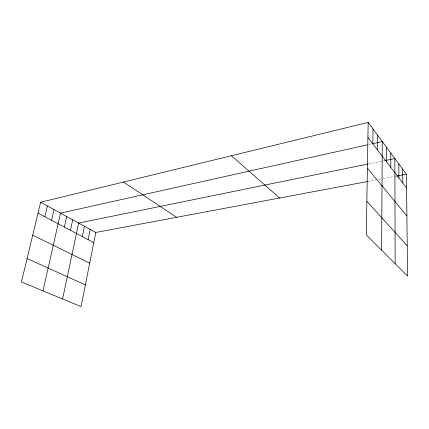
<?xml version="1.0" encoding="UTF-8"?>
<svg xmlns="http://www.w3.org/2000/svg" width="429" height="429" viewBox="0 0 429 429"><rect width="100%" height="100%" fill="white"/><g stroke="black" fill="none" stroke-linecap="round" stroke-linejoin="round"><path stroke-width="0.32" stroke-dasharray="2.15 1.61" d="M368.57 144.578L371.836 143.854M368.656 163.894L384.711 160.618M367.567 181.515L377.177 179.713M378.458 179.472L382.405 178.732M383.065 178.609L396.133 176.158"/><path stroke-width="0.64" d="M390.781 167.331L390.787 153.03M386.55 161.803L386.593 147.362M381.617 250.171L382.287 141.527L371.836 143.854M377.579 150.086L377.718 135.344M372.822 143.871L373.016 128.973M368.162 122.404L366.302 234.888L407.55 276.067L406.445 174.228L368.162 122.404L40.648 202.236L21.45 281.987L81.06 306.596L95.79 232.448L367.567 181.515M88.106 239.639L90.187 229.376M82.336 236.588L84.475 226.249M62.602 298.975L78.657 223.059L368.012 164.023M70.458 230.303L72.726 219.809M64.345 227.07L66.677 216.495M42.986 290.878L60.51 213.116L367.267 144.868M51.55 220.302L54.022 209.567M44.857 216.763L47.405 205.936M384.711 160.618L394.857 158.548L395.152 263.69M396.777 176.04L406.445 174.228M27.086 258.564L85.371 284.888M32.717 235.172L89.688 263.154M38.02 213.149L93.769 242.632M40.648 202.236L95.79 232.448M123.477 182.046L176.603 217.305M231.435 155.732L279.611 198M366.859 201.26L407.223 245.828M367.406 168.173L406.896 215.905M367.916 137.468L406.59 187.977M402.686 169.139L402.799 183.022M398.825 163.916L398.9 177.933"/></g></svg>
